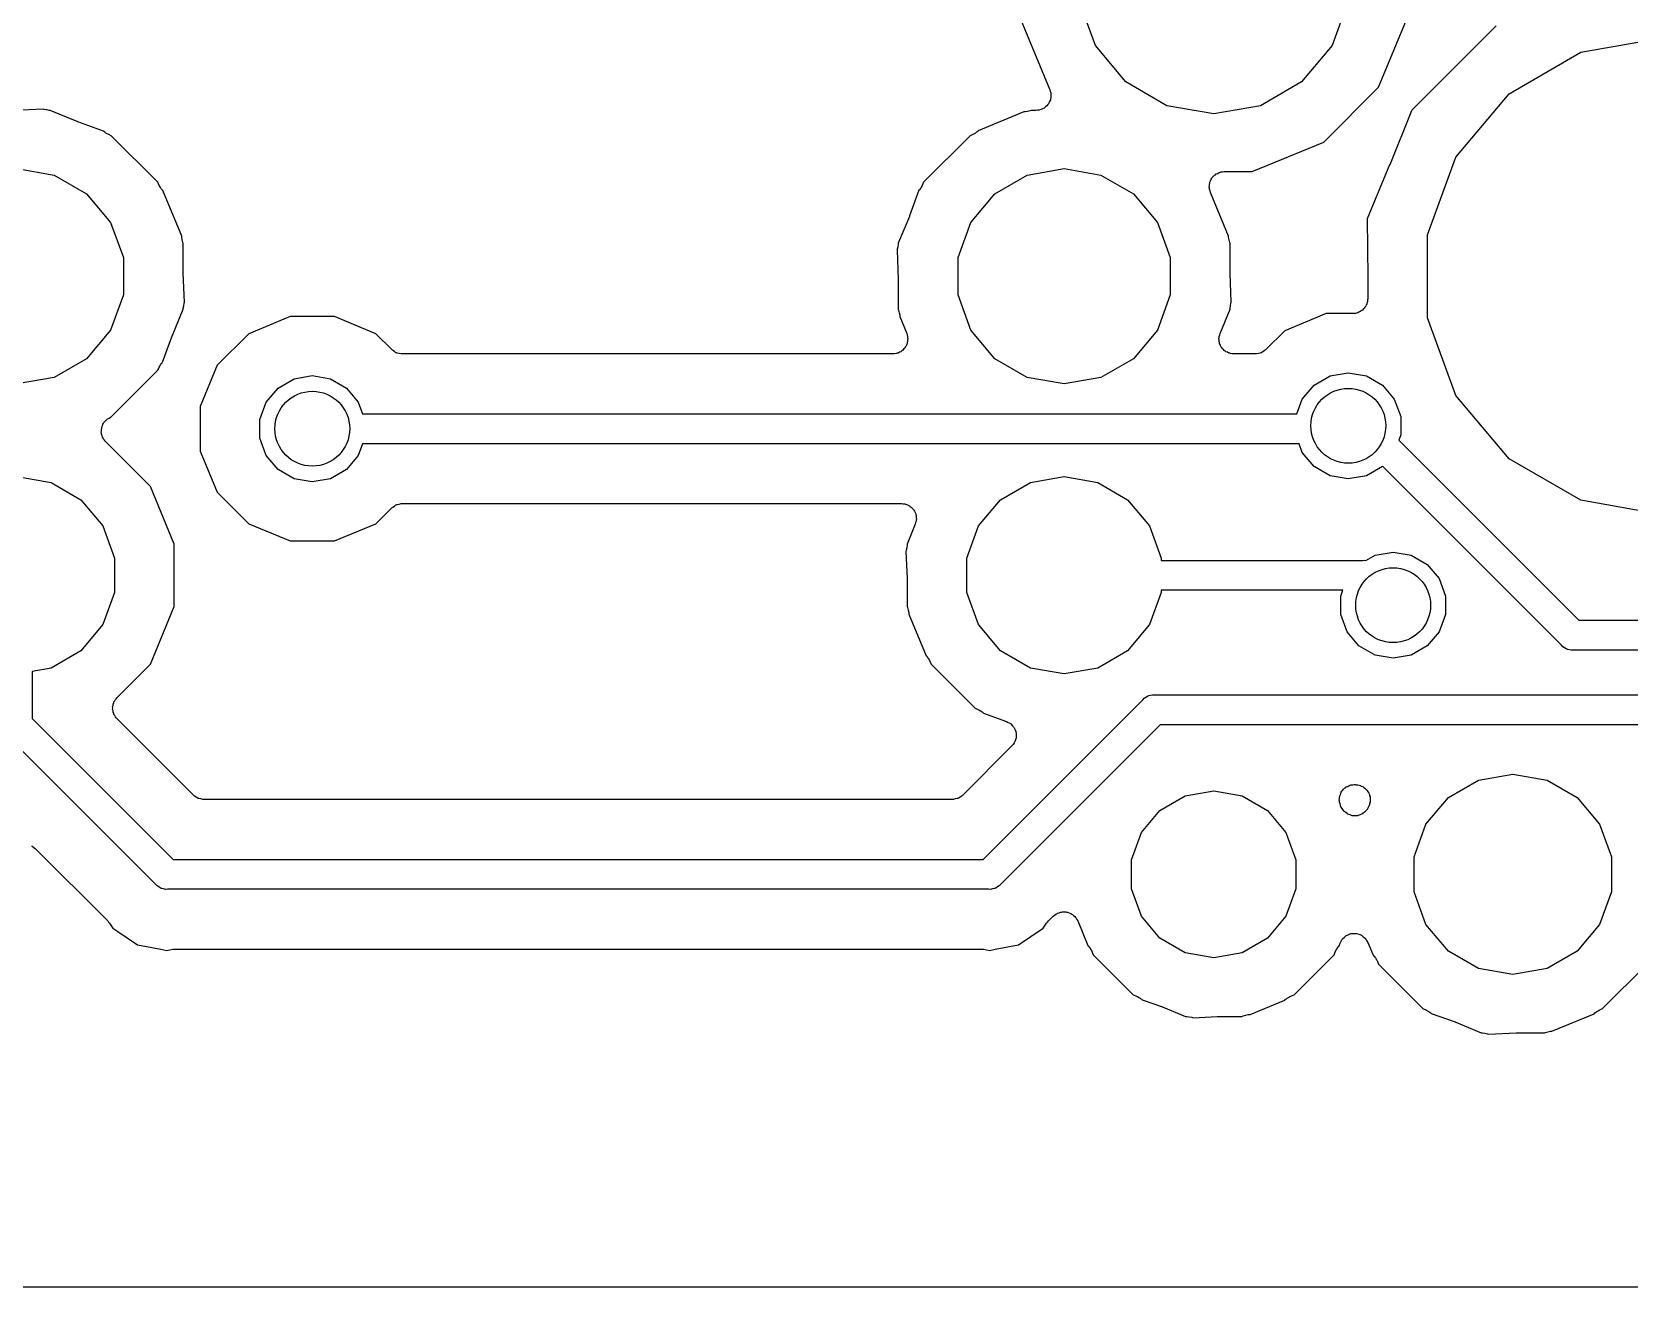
# Model space of a CAD drawing. Extents: x 240.1 to 314.9, y -176.2 to -102.8.
# Drawn here: x 273.17 to 286.74, y -176.23 to -165.56 of the extents above; entities that cross this region are included whole.
import ezdxf

# ---------------------------------------------------------------- set-up
doc = ezdxf.new("R2010")
doc.units = 0
doc.header["$MEASUREMENT"] = 0
doc.layers.add('BLACK', color=7, linetype='CONTINUOUS')

msp = doc.modelspace()

# ---------------------------------------------------------------- linework, layer by layer
at = {"layer": 'BLACK', "linetype": 'CONTINUOUS'}
for p, q in [((282.205, -165.68), (282.067, -165.302)), ((284.353, -165.302), (284.215, -165.68)), ((281.559, -165.428), (281.819, -166.055)), ((284.61, -166.035), (284.861, -165.428)), ((285.608, -165.514), (284.894, -166.228)), ((282.464, -165.989), (282.205, -165.68)), ((284.215, -165.68), (283.956, -165.989)), ((285.719, -166.089), (286.328, -165.737)), ((286.328, -165.737), (287.02, -165.615)), ((282.813, -166.191), (282.464, -165.989)), ((283.956, -165.989), (283.607, -166.191)), ((281.823, -166.142), (281.816, -166.155)), ((281.819, -166.055), (281.822, -166.069)), ((281.822, -166.069), (281.826, -166.082)), ((281.824, -166.134), (281.823, -166.142)), ((281.826, -166.126), (281.824, -166.134)), ((281.826, -166.082), (281.826, -166.09)), ((281.826, -166.09), (281.828, -166.099)), ((281.828, -166.099), (281.826, -166.112)), ((281.826, -166.112), (281.826, -166.126)), ((284.145, -166.5), (284.61, -166.035)), ((285.267, -166.628), (285.719, -166.089)), ((273.271, -166.221), (273.023, -166.231)), ((273.279, -166.223), (273.271, -166.221)), ((273.3, -166.227), (273.279, -166.223)), ((273.279, -166.223), (273.279, -166.223)), ((273.279, -166.223), (273.279, -166.223)), ((273.322, -166.231), (273.3, -166.227)), ((273.33, -166.231), (273.322, -166.231)), ((273.322, -166.231), (273.322, -166.231)), ((273.322, -166.231), (273.322, -166.231)), ((273.559, -166.326), (273.33, -166.231)), ((281.598, -166.244), (281.211, -166.405)), ((281.609, -166.244), (281.598, -166.244)), ((281.63, -166.239), (281.609, -166.244)), ((281.609, -166.244), (281.609, -166.244)), ((281.609, -166.244), (281.609, -166.244)), ((281.652, -166.234), (281.63, -166.239)), ((281.66, -166.231), (281.652, -166.234)), ((281.652, -166.234), (281.652, -166.234)), ((281.652, -166.234), (281.652, -166.234)), ((281.701, -166.231), (281.66, -166.231)), ((281.715, -166.229), (281.701, -166.231)), ((281.729, -166.228), (281.715, -166.229)), ((281.737, -166.225), (281.729, -166.228)), ((281.745, -166.223), (281.737, -166.225)), ((281.757, -166.217), (281.745, -166.223)), ((281.77, -166.211), (281.757, -166.217)), ((281.776, -166.206), (281.77, -166.211)), ((281.783, -166.201), (281.776, -166.206)), ((281.792, -166.191), (281.783, -166.201)), ((281.802, -166.181), (281.792, -166.191)), ((281.806, -166.174), (281.802, -166.181)), ((281.811, -166.168), (281.806, -166.174)), ((281.816, -166.155), (281.811, -166.168)), ((283.21, -166.261), (282.813, -166.191)), ((283.607, -166.191), (283.21, -166.261)), ((284.889, -166.236), (284.705, -166.692)), ((284.893, -166.23), (284.889, -166.236)), ((284.894, -166.228), (284.893, -166.23)), ((273.562, -166.327), (273.559, -166.326)), ((273.564, -166.328), (273.562, -166.327)), ((273.781, -166.407), (273.564, -166.328)), ((273.784, -166.411), (273.781, -166.407)), ((273.794, -166.417), (273.784, -166.411)), ((281.206, -166.411), (281.196, -166.417)), ((281.211, -166.405), (281.206, -166.411)), ((273.803, -166.425), (273.794, -166.417)), ((273.813, -166.429), (273.803, -166.425)), ((273.821, -166.434), (273.813, -166.429)), ((273.848, -166.446), (273.821, -166.434)), ((274.244, -166.842), (273.848, -166.446)), ((281.142, -166.446), (280.746, -166.842)), ((281.169, -166.434), (281.142, -166.446)), ((281.177, -166.429), (281.169, -166.434)), ((281.187, -166.425), (281.177, -166.429)), ((281.196, -166.417), (281.187, -166.425)), ((283.538, -166.751), (284.145, -166.5)), ((285.026, -167.288), (285.267, -166.628)), ((273.05, -166.725), (273.363, -166.78)), ((273.363, -166.78), (273.638, -166.939)), ((281.352, -166.939), (281.627, -166.78)), ((281.627, -166.78), (281.94, -166.725)), ((281.94, -166.725), (282.253, -166.78)), ((282.253, -166.78), (282.528, -166.939)), ((283.184, -166.828), (283.189, -166.814)), ((283.189, -166.814), (283.195, -166.808)), ((283.195, -166.808), (283.198, -166.801)), ((283.198, -166.801), (283.209, -166.791)), ((283.209, -166.791), (283.218, -166.781)), ((283.218, -166.781), (283.225, -166.777)), ((283.225, -166.777), (283.231, -166.771)), ((283.231, -166.771), (283.244, -166.766)), ((283.244, -166.766), (283.256, -166.759)), ((283.256, -166.759), (283.264, -166.757)), ((283.264, -166.757), (283.272, -166.754)), ((283.272, -166.754), (283.286, -166.753)), ((283.286, -166.753), (283.299, -166.751)), ((283.299, -166.751), (283.538, -166.751)), ((284.704, -166.692), (284.514, -167.152)), ((284.705, -166.692), (284.704, -166.692)), ((284.705, -166.692), (284.705, -166.692)), ((273.638, -166.939), (273.842, -167.183)), ((274.256, -166.869), (274.244, -166.842)), ((274.261, -166.877), (274.256, -166.869)), ((274.265, -166.887), (274.261, -166.877)), ((274.273, -166.896), (274.265, -166.887)), ((274.279, -166.906), (274.273, -166.896)), ((274.285, -166.911), (274.279, -166.906)), ((274.446, -167.298), (274.285, -166.911)), ((280.707, -166.909), (280.628, -167.126)), ((280.711, -166.906), (280.707, -166.909)), ((280.717, -166.896), (280.711, -166.906)), ((280.725, -166.887), (280.717, -166.896)), ((280.729, -166.877), (280.725, -166.887)), ((280.734, -166.869), (280.729, -166.877)), ((280.746, -166.842), (280.734, -166.869)), ((281.148, -167.183), (281.352, -166.939)), ((282.528, -166.939), (282.732, -167.183)), ((283.172, -166.884), (283.174, -166.87)), ((283.174, -166.892), (283.172, -166.884)), ((283.174, -166.856), (283.177, -166.848)), ((283.174, -166.87), (283.174, -166.856)), ((283.174, -166.9), (283.174, -166.892)), ((283.179, -166.913), (283.174, -166.9)), ((283.177, -166.848), (283.178, -166.84)), ((283.178, -166.84), (283.184, -166.828)), ((283.182, -166.927), (283.179, -166.913)), ((283.336, -167.298), (283.182, -166.927)), ((273.842, -167.183), (273.951, -167.481)), ((280.626, -167.131), (280.531, -167.36)), ((280.627, -167.128), (280.626, -167.131)), ((280.628, -167.126), (280.627, -167.128)), ((281.039, -167.481), (281.148, -167.183)), ((282.732, -167.183), (282.841, -167.481)), ((284.514, -167.152), (284.518, -167.65)), ((274.446, -167.309), (274.446, -167.298)), ((274.451, -167.33), (274.446, -167.309)), ((274.446, -167.309), (274.446, -167.309)), ((274.446, -167.309), (274.446, -167.309)), ((274.456, -167.352), (274.451, -167.33)), ((274.459, -167.36), (274.456, -167.352)), ((274.456, -167.352), (274.456, -167.352)), ((274.456, -167.352), (274.456, -167.352)), ((274.459, -167.608), (274.459, -167.36)), ((280.531, -167.36), (280.531, -167.368)), ((283.336, -167.309), (283.336, -167.298)), ((283.341, -167.33), (283.336, -167.309)), ((283.336, -167.309), (283.336, -167.309)), ((283.336, -167.309), (283.336, -167.309)), ((283.346, -167.352), (283.341, -167.33)), ((283.349, -167.36), (283.346, -167.352)), ((283.346, -167.352), (283.346, -167.352)), ((283.346, -167.352), (283.346, -167.352)), ((283.349, -167.608), (283.349, -167.36)), ((285.026, -167.992), (285.026, -167.288)), ((273.951, -167.481), (273.951, -167.799)), ((280.523, -167.411), (280.521, -167.419)), ((280.521, -167.419), (280.531, -167.667)), ((280.527, -167.39), (280.523, -167.411)), ((280.523, -167.411), (280.523, -167.411)), ((280.523, -167.411), (280.523, -167.411)), ((280.531, -167.368), (280.527, -167.39)), ((280.531, -167.368), (280.531, -167.368)), ((280.531, -167.368), (280.531, -167.368)), ((281.039, -167.799), (281.039, -167.481)), ((282.841, -167.481), (282.841, -167.799)), ((274.459, -167.61), (274.459, -167.608)), ((274.459, -167.613), (274.459, -167.61)), ((274.469, -167.861), (274.459, -167.613)), ((283.349, -167.61), (283.349, -167.608)), ((283.349, -167.613), (283.349, -167.61)), ((283.359, -167.861), (283.349, -167.613)), ((280.531, -167.667), (280.531, -167.67)), ((280.531, -167.67), (280.531, -167.672)), ((280.531, -167.672), (280.531, -167.92)), ((284.518, -167.65), (284.518, -167.65)), ((284.518, -167.65), (284.518, -167.651)), ((284.518, -167.651), (284.518, -167.831)), ((273.951, -167.799), (273.842, -168.097)), ((274.459, -167.912), (274.463, -167.89)), ((274.463, -167.89), (274.467, -167.869)), ((274.467, -167.869), (274.469, -167.861)), ((274.467, -167.869), (274.467, -167.869)), ((274.467, -167.869), (274.467, -167.869)), ((281.148, -168.097), (281.039, -167.799)), ((282.841, -167.799), (282.732, -168.097)), ((283.349, -167.912), (283.353, -167.89)), ((283.353, -167.89), (283.357, -167.869)), ((283.357, -167.869), (283.359, -167.861)), ((283.357, -167.869), (283.357, -167.869)), ((283.357, -167.869), (283.357, -167.869)), ((284.494, -167.903), (284.488, -167.912)), ((284.501, -167.894), (284.494, -167.903)), ((284.505, -167.884), (284.501, -167.894)), ((284.51, -167.874), (284.505, -167.884)), ((284.512, -167.863), (284.51, -167.874)), ((284.516, -167.853), (284.512, -167.863)), ((284.518, -167.831), (284.516, -167.841)), ((284.516, -167.841), (284.516, -167.853)), ((274.364, -168.149), (274.459, -167.92)), ((274.459, -167.92), (274.459, -167.912)), ((274.459, -167.912), (274.459, -167.912)), ((274.459, -167.912), (274.459, -167.912)), ((275.366, -167.983), (275.015, -168.128)), ((275.744, -167.983), (275.366, -167.983)), ((276.095, -168.128), (275.744, -167.983)), ((280.531, -167.92), (280.534, -167.928)), ((280.534, -167.928), (280.534, -167.928)), ((280.534, -167.928), (280.534, -167.928)), ((280.534, -167.928), (280.539, -167.95)), ((280.539, -167.95), (280.544, -167.971)), ((280.544, -167.971), (280.544, -167.971)), ((280.544, -167.971), (280.544, -167.971)), ((280.544, -167.971), (280.544, -167.982)), ((280.544, -167.982), (280.603, -168.125)), ((283.264, -168.125), (283.349, -167.92)), ((283.349, -167.92), (283.349, -167.912)), ((283.349, -167.912), (283.349, -167.912)), ((283.349, -167.912), (283.349, -167.912)), ((284.164, -167.957), (283.813, -168.103)), ((284.391, -167.957), (284.164, -167.957)), ((284.402, -167.956), (284.391, -167.957)), ((284.413, -167.956), (284.402, -167.956)), ((284.424, -167.952), (284.413, -167.956)), ((284.435, -167.95), (284.424, -167.952)), ((284.444, -167.944), (284.435, -167.95)), ((284.455, -167.94), (284.444, -167.944)), ((284.463, -167.933), (284.455, -167.94)), ((284.473, -167.928), (284.463, -167.933)), ((284.48, -167.919), (284.473, -167.928)), ((284.488, -167.912), (284.48, -167.919)), ((285.267, -168.652), (285.026, -167.992)), ((273.842, -168.097), (273.638, -168.341)), ((274.283, -168.371), (274.362, -168.154)), ((274.362, -168.154), (274.363, -168.152)), ((274.363, -168.152), (274.364, -168.149)), ((275.015, -168.128), (274.748, -168.396)), ((276.23, -168.263), (276.095, -168.128)), ((280.603, -168.125), (280.606, -168.138)), ((280.606, -168.138), (280.611, -168.151)), ((280.611, -168.151), (280.611, -168.16)), ((280.611, -168.16), (280.613, -168.168)), ((280.613, -168.168), (280.611, -168.182)), ((281.352, -168.341), (281.148, -168.097)), ((282.732, -168.097), (282.528, -168.341)), ((283.255, -168.168), (283.256, -168.16)), ((283.256, -168.182), (283.255, -168.168)), ((283.256, -168.151), (283.261, -168.138)), ((283.256, -168.16), (283.256, -168.151)), ((283.261, -168.138), (283.264, -168.125)), ((283.813, -168.103), (283.653, -168.263)), ((276.234, -168.266), (276.23, -168.263)), ((276.238, -168.271), (276.234, -168.266)), ((276.252, -168.279), (276.238, -168.271)), ((276.266, -168.289), (276.252, -168.279)), ((276.271, -168.29), (276.266, -168.289)), ((276.276, -168.293), (276.271, -168.29)), ((276.293, -168.296), (276.276, -168.293)), ((276.309, -168.3), (276.293, -168.296)), ((276.314, -168.299), (276.309, -168.3)), ((276.32, -168.3), (276.314, -168.299)), ((280.486, -168.3), (276.32, -168.3)), ((280.5, -168.298), (280.486, -168.3)), ((280.514, -168.297), (280.5, -168.298)), ((280.521, -168.294), (280.514, -168.297)), ((280.53, -168.293), (280.521, -168.294)), ((280.542, -168.286), (280.53, -168.293)), ((280.554, -168.281), (280.542, -168.286)), ((280.56, -168.275), (280.554, -168.281)), ((280.568, -168.271), (280.56, -168.275)), ((280.577, -168.26), (280.568, -168.271)), ((280.587, -168.251), (280.577, -168.26)), ((280.591, -168.243), (280.587, -168.251)), ((280.596, -168.237), (280.591, -168.243)), ((280.601, -168.224), (280.596, -168.237)), ((280.607, -168.212), (280.601, -168.224)), ((280.608, -168.203), (280.607, -168.212)), ((280.611, -168.195), (280.608, -168.203)), ((280.611, -168.182), (280.611, -168.195)), ((283.256, -168.195), (283.256, -168.182)), ((283.259, -168.203), (283.256, -168.195)), ((283.26, -168.212), (283.259, -168.203)), ((283.267, -168.224), (283.26, -168.212)), ((283.272, -168.237), (283.267, -168.224)), ((283.277, -168.243), (283.272, -168.237)), ((283.281, -168.251), (283.277, -168.243)), ((283.291, -168.26), (283.281, -168.251)), ((283.3, -168.271), (283.291, -168.26)), ((283.307, -168.275), (283.3, -168.271)), ((283.313, -168.281), (283.307, -168.275)), ((283.326, -168.286), (283.313, -168.281)), ((283.338, -168.293), (283.326, -168.286)), ((283.346, -168.294), (283.338, -168.293)), ((283.354, -168.297), (283.346, -168.294)), ((283.368, -168.298), (283.354, -168.297)), ((283.382, -168.3), (283.368, -168.298)), ((283.563, -168.3), (283.382, -168.3)), ((283.568, -168.299), (283.563, -168.3)), ((283.574, -168.3), (283.568, -168.299)), ((283.59, -168.296), (283.574, -168.3)), ((283.606, -168.293), (283.59, -168.296)), ((283.611, -168.29), (283.606, -168.293)), ((283.617, -168.289), (283.611, -168.29)), ((283.63, -168.279), (283.617, -168.289)), ((283.645, -168.271), (283.63, -168.279)), ((283.648, -168.266), (283.645, -168.271)), ((283.653, -168.263), (283.648, -168.266)), ((273.638, -168.341), (273.363, -168.5)), ((273.848, -168.834), (274.244, -168.438)), ((274.244, -168.438), (274.256, -168.411)), ((274.256, -168.411), (274.261, -168.403)), ((274.261, -168.403), (274.265, -168.393)), ((274.265, -168.393), (274.273, -168.384)), ((274.273, -168.384), (274.279, -168.374)), ((274.279, -168.374), (274.283, -168.371)), ((274.748, -168.396), (274.602, -168.746)), ((281.627, -168.5), (281.352, -168.341)), ((282.528, -168.341), (282.253, -168.5)), ((273.363, -168.5), (273.05, -168.555)), ((275.265, -168.59), (275.401, -168.511)), ((275.401, -168.511), (275.555, -168.484)), ((275.555, -168.484), (275.709, -168.511)), ((275.709, -168.511), (275.845, -168.59)), ((281.94, -168.555), (281.627, -168.5)), ((282.253, -168.5), (281.94, -168.555)), ((283.962, -168.684), (284.063, -168.564)), ((284.063, -168.564), (284.199, -168.486)), ((284.199, -168.486), (284.353, -168.459)), ((284.353, -168.459), (284.507, -168.486)), ((284.507, -168.486), (284.643, -168.564)), ((284.643, -168.564), (284.744, -168.684)), ((275.111, -168.857), (275.164, -168.71)), ((275.164, -168.71), (275.265, -168.59)), ((275.845, -168.59), (275.946, -168.71)), ((275.946, -168.71), (275.982, -168.808)), ((283.917, -168.808), (283.962, -168.684)), ((284.744, -168.684), (284.798, -168.832)), ((285.719, -169.191), (285.267, -168.652)), ((273.804, -168.861), (273.811, -168.856)), ((273.811, -168.856), (273.817, -168.85)), ((273.817, -168.85), (273.83, -168.845)), ((273.83, -168.845), (273.841, -168.837)), ((273.841, -168.837), (273.848, -168.834)), ((274.602, -168.746), (274.602, -169.125)), ((275.111, -169.014), (275.111, -168.857)), ((275.982, -168.808), (283.917, -168.808)), ((284.798, -168.832), (284.798, -168.988)), ((273.763, -168.966), (273.765, -168.952)), ((273.766, -168.974), (273.763, -168.966)), ((273.764, -168.938), (273.767, -168.93)), ((273.765, -168.952), (273.764, -168.938)), ((273.766, -168.982), (273.766, -168.974)), ((273.771, -168.995), (273.766, -168.982)), ((273.767, -168.922), (273.773, -168.909)), ((273.767, -168.93), (273.767, -168.922)), ((273.773, -168.909), (273.777, -168.896)), ((273.777, -168.896), (273.782, -168.889)), ((273.782, -168.889), (273.786, -168.882)), ((273.786, -168.882), (273.796, -168.872)), ((273.796, -168.872), (273.804, -168.861)), ((284.798, -168.988), (284.782, -169.032)), ((273.775, -169.008), (273.771, -168.995)), ((273.78, -169.015), (273.775, -169.008)), ((273.783, -169.023), (273.78, -169.015)), ((273.792, -169.033), (273.783, -169.023)), ((273.8, -169.044), (273.792, -169.033)), ((274.18, -169.425), (273.8, -169.044)), ((274.602, -169.125), (274.748, -169.475)), ((275.164, -169.161), (275.111, -169.014)), ((275.982, -169.062), (275.946, -169.161)), ((283.935, -169.062), (275.982, -169.062)), ((283.962, -169.136), (283.935, -169.062)), ((284.782, -169.032), (286.311, -170.561)), ((275.265, -169.281), (275.164, -169.161)), ((275.946, -169.161), (275.845, -169.281)), ((284.063, -169.256), (283.962, -169.136)), ((284.199, -169.334), (284.063, -169.256)), ((284.643, -169.256), (284.507, -169.334)), ((284.645, -169.254), (284.643, -169.256)), ((286.164, -170.774), (284.645, -169.254)), ((286.328, -169.543), (285.719, -169.191)), ((273.05, -169.342), (273.337, -169.392)), ((273.337, -169.392), (273.589, -169.538)), ((275.401, -169.36), (275.265, -169.281)), ((275.555, -169.387), (275.401, -169.36)), ((275.709, -169.36), (275.555, -169.387)), ((275.845, -169.281), (275.709, -169.36)), ((281.401, -169.538), (281.653, -169.392)), ((281.653, -169.392), (281.94, -169.342)), ((281.94, -169.342), (282.227, -169.392)), ((282.227, -169.392), (282.479, -169.538)), ((284.353, -169.361), (284.199, -169.334)), ((284.507, -169.334), (284.353, -169.361)), ((274.383, -169.915), (274.18, -169.425)), ((274.748, -169.475), (275.015, -169.743)), ((273.589, -169.538), (273.776, -169.761)), ((276.095, -169.743), (276.23, -169.608)), ((276.23, -169.608), (276.234, -169.604)), ((276.234, -169.604), (276.238, -169.6)), ((276.238, -169.6), (276.252, -169.592)), ((276.252, -169.592), (276.266, -169.582)), ((276.266, -169.582), (276.271, -169.581)), ((276.271, -169.581), (276.276, -169.578)), ((276.276, -169.578), (276.293, -169.575)), ((276.293, -169.575), (276.309, -169.571)), ((276.309, -169.571), (276.314, -169.571)), ((276.314, -169.571), (276.32, -169.57)), ((276.32, -169.57), (280.559, -169.57)), ((280.559, -169.57), (280.573, -169.573)), ((280.573, -169.573), (280.587, -169.573)), ((280.587, -169.573), (280.594, -169.577)), ((280.594, -169.577), (280.603, -169.578)), ((280.603, -169.578), (280.615, -169.585)), ((280.615, -169.585), (280.627, -169.59)), ((280.627, -169.59), (280.633, -169.596)), ((280.633, -169.596), (280.641, -169.6)), ((280.641, -169.6), (280.65, -169.611)), ((280.65, -169.611), (280.66, -169.62)), ((280.66, -169.62), (280.664, -169.627)), ((280.664, -169.627), (280.669, -169.634)), ((280.669, -169.634), (280.674, -169.647)), ((280.674, -169.647), (280.68, -169.659)), ((280.68, -169.659), (280.681, -169.667)), ((280.681, -169.667), (280.684, -169.675)), ((281.214, -169.761), (281.401, -169.538)), ((282.479, -169.538), (282.666, -169.761)), ((287.02, -169.665), (286.328, -169.543)), ((273.776, -169.761), (273.875, -170.034)), ((275.015, -169.743), (275.366, -169.888)), ((275.744, -169.888), (276.095, -169.743)), ((280.676, -169.746), (280.606, -169.915)), ((280.679, -169.732), (280.676, -169.746)), ((280.684, -169.719), (280.679, -169.732)), ((280.684, -169.675), (280.684, -169.689)), ((280.684, -169.689), (280.686, -169.703)), ((280.686, -169.703), (280.684, -169.711)), ((280.684, -169.711), (280.684, -169.719)), ((281.114, -170.034), (281.214, -169.761)), ((282.666, -169.761), (282.765, -170.034)), ((274.383, -170.445), (274.383, -169.915)), ((275.366, -169.888), (275.744, -169.888)), ((280.606, -169.924), (280.603, -169.946)), ((280.606, -169.915), (280.606, -169.924)), ((273.875, -170.034), (273.875, -170.326)), ((280.599, -169.967), (280.596, -169.977)), ((280.596, -169.977), (280.606, -170.208)), ((280.603, -169.946), (280.599, -169.967)), ((281.114, -170.326), (281.114, -170.034)), ((282.765, -170.034), (282.765, -170.053)), ((282.765, -170.053), (284.474, -170.053)), ((284.474, -170.053), (284.491, -170.052)), ((284.491, -170.052), (284.502, -170.054)), ((284.502, -170.054), (284.58, -170.01)), ((284.58, -170.01), (284.734, -169.983)), ((284.734, -169.983), (284.888, -170.01)), ((284.888, -170.01), (285.024, -170.088)), ((280.606, -170.208), (280.606, -170.211)), ((280.606, -170.211), (280.606, -170.214)), ((280.606, -170.214), (280.606, -170.445)), ((285.024, -170.088), (285.125, -170.208)), ((285.125, -170.208), (285.178, -170.356)), ((273.875, -170.326), (273.776, -170.599)), ((281.214, -170.599), (281.114, -170.326)), ((282.765, -170.326), (282.666, -170.599)), ((284.307, -170.307), (282.765, -170.307)), ((282.765, -170.307), (282.765, -170.326)), ((284.289, -170.356), (284.307, -170.307)), ((274.18, -170.935), (274.383, -170.445)), ((280.606, -170.445), (280.61, -170.454)), ((280.61, -170.454), (280.615, -170.476)), ((280.615, -170.476), (280.62, -170.497)), ((284.289, -170.512), (284.289, -170.356)), ((285.178, -170.356), (285.178, -170.512)), ((273.776, -170.599), (273.589, -170.822)), ((280.62, -170.497), (280.62, -170.509)), ((280.62, -170.509), (280.767, -170.863)), ((281.401, -170.822), (281.214, -170.599)), ((282.666, -170.599), (282.479, -170.822)), ((284.343, -170.66), (284.289, -170.512)), ((285.178, -170.512), (285.125, -170.66)), ((286.311, -170.561), (287.856, -170.561)), ((284.444, -170.78), (284.343, -170.66)), ((285.125, -170.66), (285.024, -170.78)), ((273.589, -170.822), (273.337, -170.968)), ((280.767, -170.863), (280.773, -170.868)), ((280.773, -170.868), (280.779, -170.877)), ((280.779, -170.877), (280.787, -170.885)), ((280.787, -170.885), (280.791, -170.896)), ((281.653, -170.968), (281.401, -170.822)), ((282.479, -170.822), (282.227, -170.968)), ((284.58, -170.858), (284.444, -170.78)), ((284.734, -170.885), (284.58, -170.858)), ((284.888, -170.858), (284.734, -170.885)), ((285.024, -170.78), (284.888, -170.858)), ((286.175, -170.787), (286.164, -170.774)), ((286.19, -170.795), (286.175, -170.787)), ((286.203, -170.805), (286.19, -170.795)), ((286.209, -170.806), (286.203, -170.805)), ((286.214, -170.809), (286.209, -170.806)), ((286.23, -170.812), (286.214, -170.809)), ((286.247, -170.816), (286.23, -170.812)), ((286.264, -170.815), (286.247, -170.816)), ((287.903, -170.815), (286.264, -170.815)), ((273.337, -170.968), (273.177, -170.996)), ((273.177, -170.996), (273.177, -171.397)), ((273.897, -171.219), (274.18, -170.935)), ((280.791, -170.896), (280.797, -170.905)), ((280.797, -170.905), (280.81, -170.935)), ((280.81, -170.935), (281.185, -171.31)), ((281.94, -171.018), (281.653, -170.968)), ((282.227, -170.968), (281.94, -171.018)), ((273.86, -171.298), (273.863, -171.287)), ((273.861, -171.309), (273.86, -171.298)), ((273.863, -171.287), (273.864, -171.276)), ((273.864, -171.276), (273.869, -171.266)), ((273.869, -171.266), (273.871, -171.255)), ((273.871, -171.255), (273.878, -171.246)), ((273.878, -171.246), (273.883, -171.236)), ((273.883, -171.236), (273.89, -171.228)), ((273.89, -171.228), (273.897, -171.219)), ((281.252, -172.593), (282.608, -171.237)), ((282.608, -171.237), (282.619, -171.224)), ((282.619, -171.224), (282.634, -171.216)), ((282.634, -171.216), (282.647, -171.206)), ((282.647, -171.206), (282.653, -171.205)), ((282.653, -171.205), (282.658, -171.202)), ((282.658, -171.202), (282.674, -171.199)), ((282.674, -171.199), (282.691, -171.195)), ((282.691, -171.195), (282.708, -171.196)), ((282.708, -171.196), (288.491, -171.196)), ((273.177, -171.397), (274.373, -172.593)), ((273.86, -171.32), (273.861, -171.309)), ((273.863, -171.331), (273.86, -171.32)), ((273.864, -171.342), (273.863, -171.331)), ((273.869, -171.352), (273.864, -171.342)), ((273.871, -171.363), (273.869, -171.352)), ((273.878, -171.372), (273.871, -171.363)), ((273.883, -171.382), (273.878, -171.372)), ((273.89, -171.39), (273.883, -171.382)), ((273.897, -171.399), (273.89, -171.39)), ((274.546, -172.048), (273.897, -171.399)), ((281.185, -171.31), (281.215, -171.323)), ((281.215, -171.323), (281.224, -171.329)), ((281.224, -171.329), (281.235, -171.333)), ((281.235, -171.333), (281.243, -171.341)), ((281.243, -171.341), (281.252, -171.347)), ((281.252, -171.347), (281.255, -171.35)), ((281.255, -171.35), (281.45, -171.421)), ((281.45, -171.421), (281.465, -171.429)), ((281.465, -171.429), (281.48, -171.436)), ((274.226, -172.806), (272.964, -171.544)), ((282.755, -171.45), (281.399, -172.806)), ((281.48, -171.436), (281.484, -171.44)), ((281.484, -171.44), (281.488, -171.443)), ((281.488, -171.443), (281.499, -171.456)), ((281.499, -171.456), (281.511, -171.467)), ((281.511, -171.467), (281.513, -171.472)), ((281.513, -171.472), (281.517, -171.477)), ((281.517, -171.477), (281.523, -171.492)), ((281.523, -171.492), (281.53, -171.507)), ((281.532, -171.562), (281.526, -171.578)), ((281.53, -171.507), (281.53, -171.513)), ((281.53, -171.513), (281.532, -171.518)), ((281.532, -171.518), (281.532, -171.535)), ((281.532, -171.535), (281.534, -171.551)), ((281.534, -171.551), (281.532, -171.557)), ((281.532, -171.557), (281.532, -171.562)), ((288.538, -171.45), (282.755, -171.45)), ((281.497, -171.63), (281.079, -172.048)), ((281.506, -171.616), (281.497, -171.63)), ((281.517, -171.604), (281.506, -171.616)), ((281.519, -171.598), (281.517, -171.604)), ((281.522, -171.594), (281.519, -171.598)), ((281.526, -171.578), (281.522, -171.594)), ((284.336, -171.978), (284.348, -171.973)), ((284.348, -171.973), (284.36, -171.966)), ((284.36, -171.966), (284.369, -171.964)), ((284.369, -171.964), (284.376, -171.961)), ((284.376, -171.961), (284.39, -171.96)), ((284.39, -171.96), (284.391, -171.96)), ((284.391, -171.96), (284.393, -171.96)), ((284.393, -171.96), (284.404, -171.958)), ((284.404, -171.958), (284.413, -171.958)), ((284.413, -171.958), (284.419, -171.959)), ((284.419, -171.959), (284.42, -171.959)), ((284.42, -171.959), (284.422, -171.96)), ((284.422, -171.96), (284.424, -171.96)), ((284.424, -171.96), (284.435, -171.96)), ((284.435, -171.96), (284.445, -171.964)), ((284.445, -171.964), (284.457, -171.966)), ((284.457, -171.966), (284.466, -171.971)), ((284.466, -171.971), (284.476, -171.975)), ((284.476, -171.975), (284.485, -171.982)), ((285.203, -172.068), (285.459, -171.92)), ((285.459, -171.92), (285.75, -171.869)), ((285.75, -171.869), (286.041, -171.92)), ((286.041, -171.92), (286.297, -172.068)), ((274.55, -172.051), (274.546, -172.048)), ((274.554, -172.055), (274.55, -172.051)), ((274.568, -172.064), (274.554, -172.055)), ((274.582, -172.073), (274.568, -172.064)), ((274.587, -172.075), (274.582, -172.073)), ((274.592, -172.077), (274.587, -172.075)), ((274.609, -172.08), (274.592, -172.077)), ((274.625, -172.085), (274.609, -172.08)), ((274.63, -172.084), (274.625, -172.085)), ((274.636, -172.085), (274.63, -172.084)), ((280.989, -172.085), (274.636, -172.085)), ((280.995, -172.084), (280.989, -172.085)), ((281, -172.085), (280.995, -172.084)), ((281.016, -172.08), (281, -172.085)), ((281.033, -172.077), (281.016, -172.08)), ((281.038, -172.075), (281.033, -172.077)), ((281.043, -172.073), (281.038, -172.075)), ((281.057, -172.064), (281.043, -172.073)), ((281.071, -172.055), (281.057, -172.064)), ((281.075, -172.051), (281.071, -172.055)), ((281.079, -172.048), (281.075, -172.051)), ((282.754, -172.177), (282.967, -172.053)), ((282.967, -172.053), (283.21, -172.011)), ((283.21, -172.011), (283.453, -172.053)), ((283.453, -172.053), (283.666, -172.177)), ((284.277, -172.091), (284.279, -172.077)), ((284.279, -172.099), (284.277, -172.091)), ((284.279, -172.063), (284.282, -172.055)), ((284.279, -172.077), (284.279, -172.063)), ((284.279, -172.107), (284.279, -172.099)), ((284.283, -172.12), (284.279, -172.107)), ((284.282, -172.055), (284.283, -172.047)), ((284.283, -172.047), (284.289, -172.035)), ((284.289, -172.035), (284.294, -172.022)), ((284.294, -172.022), (284.299, -172.015)), ((284.299, -172.015), (284.303, -172.008)), ((284.303, -172.008), (284.313, -171.998)), ((284.313, -171.998), (284.322, -171.988)), ((284.322, -171.988), (284.329, -171.984)), ((284.329, -171.984), (284.336, -171.978)), ((284.485, -171.982), (284.495, -171.988)), ((284.495, -171.988), (284.502, -171.996)), ((284.502, -171.996), (284.51, -172.003)), ((284.51, -172.003), (284.516, -172.013)), ((284.516, -172.013), (284.523, -172.022)), ((284.523, -172.022), (284.527, -172.032)), ((284.527, -172.032), (284.532, -172.041)), ((284.532, -172.041), (284.534, -172.052)), ((284.534, -172.052), (284.538, -172.063)), ((284.538, -172.107), (284.534, -172.117)), ((284.538, -172.063), (284.538, -172.074)), ((284.538, -172.074), (284.54, -172.085)), ((284.54, -172.085), (284.538, -172.096)), ((284.538, -172.096), (284.538, -172.107)), ((285.013, -172.294), (285.203, -172.068)), ((286.297, -172.068), (286.487, -172.294)), ((282.596, -172.365), (282.754, -172.177)), ((283.666, -172.177), (283.824, -172.365)), ((284.286, -172.134), (284.283, -172.12)), ((284.291, -172.146), (284.286, -172.134)), ((284.302, -172.162), (284.291, -172.146)), ((284.312, -172.179), (284.302, -172.162)), ((284.314, -172.181), (284.312, -172.179)), ((284.315, -172.183), (284.314, -172.181)), ((284.331, -172.195), (284.315, -172.183)), ((284.345, -172.207), (284.331, -172.195)), ((284.348, -172.208), (284.345, -172.207)), ((284.35, -172.21), (284.348, -172.208)), ((284.369, -172.215), (284.35, -172.21)), ((284.387, -172.222), (284.369, -172.215)), ((284.39, -172.222), (284.387, -172.222)), ((284.392, -172.223), (284.39, -172.222)), ((284.412, -172.222), (284.392, -172.223)), ((284.431, -172.222), (284.412, -172.222)), ((284.434, -172.221), (284.431, -172.222)), ((284.436, -172.221), (284.434, -172.221)), ((284.454, -172.214), (284.436, -172.221)), ((284.472, -172.207), (284.454, -172.214)), ((284.475, -172.205), (284.472, -172.207)), ((284.477, -172.204), (284.475, -172.205)), ((284.491, -172.191), (284.477, -172.204)), ((284.506, -172.178), (284.491, -172.191)), ((284.508, -172.176), (284.506, -172.178)), ((284.51, -172.174), (284.508, -172.176)), ((284.518, -172.157), (284.51, -172.174)), ((284.528, -172.14), (284.518, -172.157)), ((284.533, -172.128), (284.528, -172.14)), ((284.534, -172.117), (284.533, -172.128)), ((282.512, -172.597), (282.596, -172.365)), ((283.824, -172.365), (283.909, -172.597)), ((284.912, -172.572), (285.013, -172.294)), ((286.487, -172.294), (286.588, -172.572)), ((273.172, -172.479), (273.177, -172.481)), ((273.177, -172.481), (273.19, -172.492)), ((273.19, -172.492), (273.203, -172.501)), ((273.203, -172.501), (273.818, -173.116)), ((274.373, -172.593), (281.252, -172.593)), ((282.512, -172.843), (282.512, -172.597)), ((283.909, -172.597), (283.909, -172.843)), ((284.912, -172.868), (284.912, -172.572)), ((286.588, -172.572), (286.588, -172.868)), ((274.237, -172.819), (274.226, -172.806)), ((274.252, -172.827), (274.237, -172.819)), ((274.265, -172.837), (274.252, -172.827)), ((274.271, -172.838), (274.265, -172.837)), ((274.276, -172.841), (274.271, -172.838)), ((274.292, -172.844), (274.276, -172.841)), ((274.309, -172.848), (274.292, -172.844)), ((274.326, -172.847), (274.309, -172.848)), ((281.299, -172.847), (274.326, -172.847)), ((281.316, -172.848), (281.299, -172.847)), ((281.332, -172.844), (281.316, -172.848)), ((281.349, -172.841), (281.332, -172.844)), ((281.354, -172.838), (281.349, -172.841)), ((281.359, -172.837), (281.354, -172.838)), ((281.373, -172.827), (281.359, -172.837)), ((281.388, -172.819), (281.373, -172.827)), ((281.399, -172.806), (281.388, -172.819)), ((282.596, -173.075), (282.512, -172.843)), ((283.909, -172.843), (283.824, -173.075)), ((285.013, -173.146), (284.912, -172.868)), ((286.588, -172.868), (286.487, -173.146)), ((281.859, -173.067), (281.869, -173.058)), ((281.869, -173.058), (281.877, -173.055)), ((281.877, -173.055), (281.884, -173.05)), ((281.884, -173.05), (281.897, -173.046)), ((281.897, -173.046), (281.91, -173.041)), ((281.91, -173.041), (281.918, -173.041)), ((281.918, -173.041), (281.926, -173.039)), ((281.926, -173.039), (281.94, -173.04)), ((281.94, -173.04), (281.954, -173.039)), ((281.954, -173.039), (281.962, -173.042)), ((281.962, -173.042), (281.97, -173.042)), ((281.97, -173.042), (281.983, -173.048)), ((281.983, -173.048), (281.996, -173.052)), ((281.996, -173.052), (282.003, -173.058)), ((282.003, -173.058), (282.01, -173.061)), ((282.01, -173.061), (282.02, -173.071)), ((273.818, -173.116), (273.825, -173.126)), ((273.825, -173.126), (273.834, -173.135)), ((273.834, -173.135), (273.862, -173.178)), ((273.862, -173.178), (273.905, -173.206)), ((281.553, -173.318), (281.763, -173.178)), ((281.763, -173.178), (281.791, -173.135)), ((281.791, -173.135), (281.8, -173.126)), ((281.8, -173.126), (281.807, -173.116)), ((281.807, -173.116), (281.848, -173.075)), ((281.848, -173.075), (281.859, -173.067)), ((282.02, -173.071), (282.031, -173.079)), ((282.031, -173.079), (282.036, -173.086)), ((282.036, -173.086), (282.042, -173.092)), ((282.042, -173.092), (282.047, -173.105)), ((282.047, -173.105), (282.055, -173.116)), ((282.055, -173.116), (282.141, -173.325)), ((282.754, -173.263), (282.596, -173.075)), ((283.824, -173.075), (283.666, -173.263)), ((285.203, -173.372), (285.013, -173.146)), ((286.487, -173.146), (286.297, -173.372)), ((273.905, -173.206), (273.905, -173.206)), ((273.905, -173.206), (274.072, -173.318)), ((274.072, -173.318), (274.27, -173.357)), ((281.355, -173.357), (281.553, -173.318)), ((282.141, -173.325), (282.149, -173.331)), ((282.149, -173.331), (282.153, -173.338)), ((282.967, -173.386), (282.754, -173.263)), ((283.666, -173.263), (283.453, -173.386)), ((284.267, -173.338), (284.271, -173.331)), ((284.271, -173.331), (284.275, -173.328)), ((284.275, -173.328), (284.283, -173.306)), ((284.283, -173.306), (284.293, -173.288)), ((284.293, -173.288), (284.302, -173.27)), ((284.302, -173.27), (284.304, -173.269)), ((284.304, -173.269), (284.305, -173.267)), ((284.305, -173.267), (284.32, -173.254)), ((284.32, -173.254), (284.334, -173.241)), ((284.334, -173.241), (284.336, -173.24)), ((284.336, -173.24), (284.338, -173.239)), ((284.338, -173.239), (284.357, -173.231)), ((284.357, -173.231), (284.375, -173.224)), ((284.375, -173.224), (284.377, -173.224)), ((284.377, -173.224), (284.379, -173.223)), ((284.379, -173.223), (284.399, -173.223)), ((284.399, -173.223), (284.419, -173.222)), ((284.419, -173.222), (284.421, -173.223)), ((284.421, -173.223), (284.423, -173.223)), ((284.423, -173.223), (284.442, -173.229)), ((284.442, -173.229), (284.461, -173.235)), ((284.461, -173.235), (284.463, -173.236)), ((284.463, -173.236), (284.465, -173.237)), ((284.465, -173.237), (284.48, -173.25)), ((284.48, -173.25), (284.496, -173.262)), ((284.496, -173.262), (284.497, -173.264)), ((284.497, -173.264), (284.499, -173.265)), ((284.499, -173.265), (284.509, -173.282)), ((284.509, -173.282), (284.52, -173.299)), ((284.52, -173.299), (284.566, -173.411)), ((274.27, -173.357), (274.27, -173.357)), ((274.27, -173.357), (274.32, -173.367)), ((274.32, -173.367), (274.37, -173.357)), ((274.37, -173.357), (274.383, -173.357)), ((274.383, -173.357), (274.395, -173.355)), ((274.395, -173.355), (281.23, -173.355)), ((281.23, -173.355), (281.242, -173.357)), ((281.242, -173.357), (281.255, -173.357)), ((281.255, -173.357), (281.305, -173.367)), ((281.305, -173.367), (281.355, -173.357)), ((281.355, -173.357), (281.355, -173.357)), ((282.153, -173.338), (282.159, -173.343)), ((282.159, -173.343), (282.165, -173.356)), ((282.165, -173.356), (282.173, -173.368)), ((282.173, -173.368), (282.187, -173.403)), ((282.187, -173.403), (282.527, -173.743)), ((283.21, -173.429), (282.967, -173.386)), ((283.453, -173.386), (283.21, -173.429)), ((283.893, -173.743), (284.233, -173.403)), ((284.233, -173.403), (284.247, -173.368)), ((284.247, -173.368), (284.255, -173.356)), ((284.255, -173.356), (284.261, -173.343)), ((284.261, -173.343), (284.267, -173.338)), ((284.566, -173.411), (284.573, -173.416)), ((284.573, -173.416), (284.579, -173.425)), ((284.579, -173.425), (284.586, -173.433)), ((284.586, -173.433), (284.591, -173.444)), ((284.591, -173.444), (284.597, -173.453)), ((284.597, -173.453), (284.609, -173.483)), ((285.459, -173.52), (285.203, -173.372)), ((286.297, -173.372), (286.041, -173.52)), ((284.609, -173.483), (284.987, -173.861)), ((285.75, -173.571), (285.459, -173.52)), ((286.041, -173.52), (285.75, -173.571)), ((286.513, -173.861), (286.891, -173.483)), ((282.527, -173.743), (282.562, -173.757)), ((282.562, -173.757), (282.574, -173.765)), ((282.574, -173.765), (282.587, -173.771)), ((282.587, -173.771), (282.592, -173.777)), ((282.592, -173.777), (282.599, -173.781)), ((282.599, -173.781), (282.602, -173.785)), ((282.602, -173.785), (282.775, -173.846)), ((282.775, -173.846), (282.778, -173.848)), ((282.778, -173.848), (282.782, -173.849)), ((282.782, -173.849), (282.97, -173.927)), ((283.519, -173.912), (283.815, -173.789)), ((283.815, -173.789), (283.821, -173.781)), ((283.821, -173.781), (283.828, -173.777)), ((283.828, -173.777), (283.833, -173.771)), ((283.833, -173.771), (283.846, -173.765)), ((283.846, -173.765), (283.858, -173.757)), ((283.858, -173.757), (283.893, -173.743)), ((284.987, -173.861), (285.017, -173.873)), ((285.017, -173.873), (285.026, -173.879)), ((286.474, -173.879), (286.483, -173.873)), ((286.483, -173.873), (286.513, -173.861)), ((282.97, -173.927), (282.982, -173.927)), ((282.982, -173.927), (283.003, -173.93)), ((283.003, -173.93), (283.024, -173.934)), ((283.024, -173.934), (283.036, -173.938)), ((283.036, -173.938), (283.239, -173.927)), ((283.239, -173.927), (283.243, -173.927)), ((283.243, -173.927), (283.246, -173.927)), ((283.246, -173.927), (283.45, -173.927)), ((283.45, -173.927), (283.461, -173.922)), ((283.461, -173.922), (283.482, -173.917)), ((283.482, -173.917), (283.503, -173.912)), ((283.503, -173.912), (283.519, -173.912)), ((285.026, -173.879), (285.037, -173.884)), ((285.037, -173.884), (285.045, -173.891)), ((285.045, -173.891), (285.054, -173.897)), ((285.054, -173.897), (285.057, -173.901)), ((285.057, -173.901), (285.26, -173.974)), ((285.26, -173.974), (285.263, -173.976)), ((285.263, -173.976), (285.266, -173.977)), ((285.266, -173.977), (285.482, -174.066)), ((286.082, -174.053), (286.441, -173.904)), ((286.441, -173.904), (286.446, -173.897)), ((286.446, -173.897), (286.455, -173.891)), ((286.455, -173.891), (286.463, -173.884)), ((286.463, -173.884), (286.474, -173.879)), ((285.482, -174.066), (285.492, -174.066)), ((285.492, -174.066), (285.513, -174.07)), ((285.513, -174.07), (285.535, -174.074)), ((285.535, -174.074), (285.544, -174.077)), ((285.544, -174.077), (285.778, -174.066)), ((285.778, -174.066), (285.781, -174.067)), ((285.781, -174.067), (285.783, -174.066)), ((285.783, -174.066), (286.018, -174.066)), ((286.018, -174.066), (286.026, -174.063)), ((286.026, -174.063), (286.048, -174.058)), ((286.048, -174.058), (286.069, -174.053)), ((286.069, -174.053), (286.069, -174.053)), ((286.069, -174.053), (286.069, -174.053)), ((286.069, -174.053), (286.069, -174.053)), ((286.069, -174.053), (286.082, -174.053)), ((313.025, -176.226), (241.871, -176.226))]:
    msp.add_line(p, q, dxfattribs=at)
at = {"layer": 'BLACK'}
for centre in [(275.555, -168.935), (284.353, -168.91), (284.734, -170.434)]:
    msp.add_circle(centre, 0.318, dxfattribs=at)

doc.saveas('drawing.dxf')
